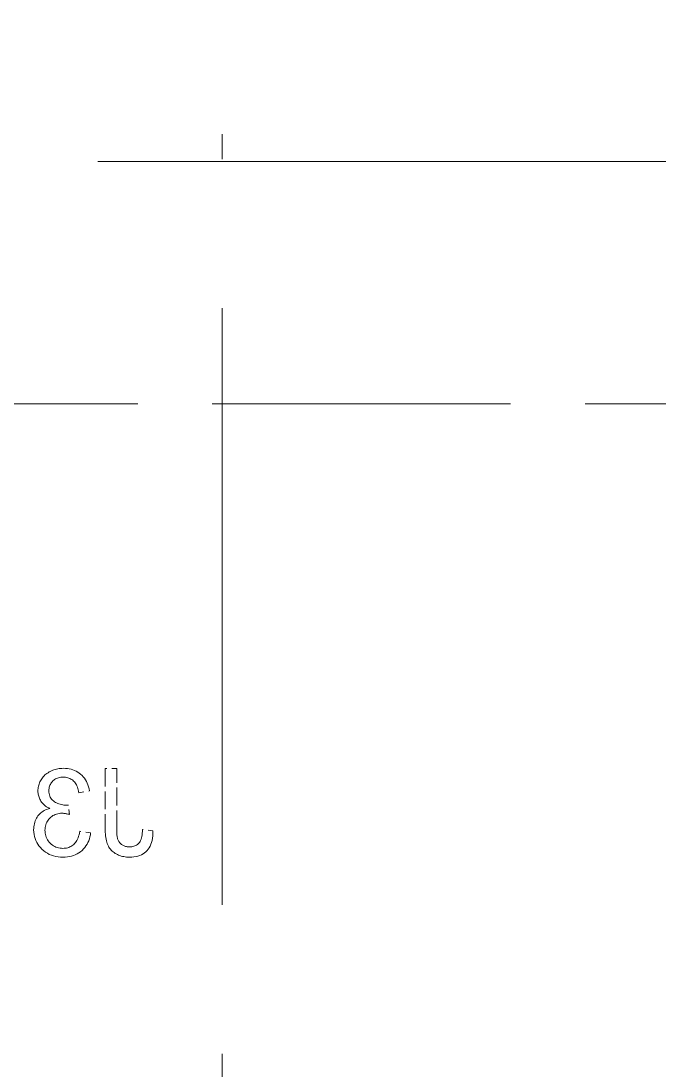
# Model space of a CAD drawing. Extents: x 23 to 417, y 3 to 294.
# Drawn here: x 266.28 to 279.12, y 106.79 to 127.89 of the extents above; entities that cross this region are included whole.
import ezdxf

# ---------------------------------------------------------------- set-up
doc = ezdxf.new("R2010")
doc.units = 0
doc.linetypes.add('DASHDOT', pattern=[18.5, 12, -3, 0.5, -3])
doc.linetypes.add('DASHED', pattern=[15, 12, -3])
doc.layers.get('0').update_dxf_attribs({"lineweight": 13})

# ---------------------------------------------------------------- blocks, each defined once
blk = doc.blocks.new('BLOCK3528')
at = {"color": 7, "linetype": 'DASHED', "lineweight": 13}
blk.add_line((41.6, -10.7), (-18.4, -10.7), dxfattribs=at)
at = {"color": 7, "linetype": 'DASHED', "lineweight": 13, "ltscale": 0.001231}
blk.add_line((-7.231, -25.737), (-7.26, -25.777), dxfattribs=at)
at = {"color": 7, "linetype": 'DASHED', "lineweight": 13, "ltscale": 0.00123}
for p, q in [((-7.2, -25.699), (-7.231, -25.737)), ((-7.065, -26.906), (-7.023, -26.932))]:
    blk.add_line(p, q, dxfattribs=at)
at = {"color": 7, "linetype": 'DASHED', "lineweight": 13, "ltscale": 0.001233}
for p, q in [((-7.167, -25.663), (-7.2, -25.699)), ((-6.4, -25.713), (-6.351, -25.715))]:
    blk.add_line(p, q, dxfattribs=at)
at = {"color": 7, "linetype": 'DASHED', "lineweight": 13, "ltscale": 0.001241}
blk.add_line((-7.131, -25.628), (-7.167, -25.663), dxfattribs=at)
at = {"color": 7, "linetype": 'DASHED', "lineweight": 13, "ltscale": 0.001253}
for p, q in [((-7.093, -25.595), (-7.131, -25.628)), ((-4.529, -28.574), (-4.499, -28.614))]:
    blk.add_line(p, q, dxfattribs=at)
at = {"color": 7, "linetype": 'DASHED', "lineweight": 13, "ltscale": 0.001269}
blk.add_line((-7.053, -25.565), (-7.093, -25.595), dxfattribs=at)
at = {"color": 7, "linetype": 'DASHED', "lineweight": 13, "ltscale": 0.001288}
for p, q in [((-7.01, -25.536), (-7.053, -25.565)), ((-6.754, -26.702), (-6.795, -26.671))]:
    blk.add_line(p, q, dxfattribs=at)
at = {"color": 7, "linetype": 'DASHED', "lineweight": 13, "ltscale": 0.001312}
blk.add_line((-6.965, -25.508), (-7.01, -25.536), dxfattribs=at)
at = {"color": 7, "linetype": 'DASHED', "lineweight": 13, "ltscale": 0.001339}
for p, q in [((-6.918, -25.483), (-6.965, -25.508)), ((-4.172, -28.853), (-4.122, -28.872))]:
    blk.add_line(p, q, dxfattribs=at)
at = {"color": 7, "linetype": 'DASHED', "lineweight": 13, "ltscale": 0.00135}
blk.add_line((-6.87, -25.459), (-6.918, -25.483), dxfattribs=at)
at = {"color": 7, "linetype": 'DASHED', "lineweight": 13, "ltscale": 0.001345}
blk.add_line((-6.82, -25.439), (-6.87, -25.459), dxfattribs=at)
at = {"color": 7, "linetype": 'DASHED', "lineweight": 13, "ltscale": 0.001344}
blk.add_line((-6.769, -25.42), (-6.82, -25.439), dxfattribs=at)
at = {"color": 7, "linetype": 'DASHED', "lineweight": 13, "ltscale": 0.001346}
blk.add_line((-6.718, -25.404), (-6.769, -25.42), dxfattribs=at)
at = {"color": 7, "linetype": 'DASHED', "lineweight": 13, "ltscale": 0.001351}
for p, q in [((-6.666, -25.391), (-6.718, -25.404)), ((-6.667, -27.2), (-6.615, -27.187))]:
    blk.add_line(p, q, dxfattribs=at)
at = {"color": 7, "linetype": 'DASHED', "lineweight": 13, "ltscale": 0.001359}
blk.add_line((-6.613, -25.38), (-6.666, -25.391), dxfattribs=at)
at = {"color": 7, "linetype": 'DASHED', "lineweight": 13, "ltscale": 0.001112}
blk.add_line((-6.63, -25.752), (-6.588, -25.738), dxfattribs=at)
at = {"color": 7, "linetype": 'DASHED', "lineweight": 13, "ltscale": 0.00137}
blk.add_line((-6.558, -25.371), (-6.613, -25.38), dxfattribs=at)
at = {"color": 7, "linetype": 'DASHED', "lineweight": 13, "ltscale": 0.001135}
blk.add_line((-6.588, -25.738), (-6.544, -25.727), dxfattribs=at)
at = {"color": 7, "linetype": 'DASHED', "lineweight": 13, "ltscale": 0.001384}
blk.add_line((-6.503, -25.365), (-6.558, -25.371), dxfattribs=at)
at = {"color": 7, "linetype": 'DASHED', "lineweight": 13, "ltscale": 0.001165}
blk.add_line((-6.544, -25.727), (-6.498, -25.719), dxfattribs=at)
at = {"color": 7, "linetype": 'DASHED', "lineweight": 13, "ltscale": 0.001401}
for p, q in [((-6.447, -25.361), (-6.503, -25.365)), ((-7.028, -28.235), (-7.056, -28.186)), ((-4.017, -28.902), (-3.962, -28.914))]:
    blk.add_line(p, q, dxfattribs=at)
at = {"color": 7, "linetype": 'DASHED', "lineweight": 13, "ltscale": 0.001201}
blk.add_line((-6.498, -25.719), (-6.45, -25.715), dxfattribs=at)
at = {"color": 7, "linetype": 'DASHED', "lineweight": 13, "ltscale": 0.001243}
blk.add_line((-6.45, -25.715), (-6.4, -25.713), dxfattribs=at)
at = {"color": 7, "linetype": 'DASHED', "lineweight": 13, "ltscale": 0.001421}
for p, q in [((-6.391, -25.36), (-6.447, -25.361)), ((-6.561, -27.177), (-6.504, -27.171))]:
    blk.add_line(p, q, dxfattribs=at)
at = {"color": 7, "linetype": 'DASHED', "lineweight": 13, "ltscale": 0.002044}
blk.add_line((-6.309, -25.362), (-6.391, -25.36), dxfattribs=at)
at = {"color": 7, "linetype": 'DASHED', "lineweight": 13, "ltscale": 0.001197}
for p, q in [((-6.351, -25.715), (-6.303, -25.719)), ((-6.263, -28.566), (-6.311, -28.574))]:
    blk.add_line(p, q, dxfattribs=at)
at = {"color": 7, "linetype": 'DASHED', "lineweight": 13, "ltscale": 0.001983}
blk.add_line((-6.23, -25.369), (-6.309, -25.362), dxfattribs=at)
at = {"color": 7, "linetype": 'DASHED', "lineweight": 13, "ltscale": 0.001166}
blk.add_line((-6.303, -25.719), (-6.257, -25.727), dxfattribs=at)
at = {"color": 7, "linetype": 'DASHED', "lineweight": 13, "ltscale": 0.001141}
for p, q in [((-6.257, -25.727), (-6.213, -25.738)), ((-4.235, -28.045), (-4.239, -28))]:
    blk.add_line(p, q, dxfattribs=at)
at = {"color": 7, "linetype": 'DASHED', "lineweight": 13, "ltscale": 0.00193}
blk.add_line((-6.154, -25.381), (-6.23, -25.369), dxfattribs=at)
at = {"color": 7, "linetype": 'DASHED', "lineweight": 13, "ltscale": 0.001123}
blk.add_line((-6.213, -25.738), (-6.17, -25.753), dxfattribs=at)
at = {"color": 7, "linetype": 'DASHED', "lineweight": 13, "ltscale": 0.001885}
blk.add_line((-6.08, -25.398), (-6.154, -25.381), dxfattribs=at)
at = {"color": 7, "linetype": 'DASHED', "lineweight": 13, "ltscale": 0.00185}
blk.add_line((-6.009, -25.419), (-6.08, -25.398), dxfattribs=at)
at = {"color": 7, "linetype": 'DASHED', "lineweight": 13, "ltscale": 0.001824}
for p, q in [((-5.941, -25.445), (-6.009, -25.419)), ((-3.208, -27.901), (-3.215, -27.974))]:
    blk.add_line(p, q, dxfattribs=at)
at = {"color": 7, "linetype": 'DASHED', "lineweight": 13, "ltscale": 0.001808}
blk.add_line((-5.876, -25.476), (-5.941, -25.445), dxfattribs=at)
at = {"color": 7, "linetype": 'DASHED', "lineweight": 13, "ltscale": 0.001802}
blk.add_line((-5.813, -25.512), (-5.876, -25.476), dxfattribs=at)
at = {"color": 7, "linetype": 'DASHED', "lineweight": 13, "ltscale": 0.001807}
blk.add_line((-5.753, -25.552), (-5.813, -25.512), dxfattribs=at)
at = {"color": 7, "linetype": 'DASHED', "lineweight": 13, "ltscale": 0.001822}
blk.add_line((-5.696, -25.597), (-5.753, -25.552), dxfattribs=at)
at = {"color": 7, "linetype": 'DASHED', "lineweight": 13, "ltscale": 0.001828}
blk.add_line((-5.642, -25.647), (-5.696, -25.597), dxfattribs=at)
at = {"color": 7, "linetype": 'DASHED', "lineweight": 13, "ltscale": 0.001825}
blk.add_line((-5.592, -25.7), (-5.642, -25.647), dxfattribs=at)
at = {"color": 7, "linetype": 'DASHED', "lineweight": 13, "ltscale": 0.001833}
blk.add_line((-5.546, -25.757), (-5.592, -25.7), dxfattribs=at)
at = {"color": 7, "linetype": 'DASHED', "lineweight": 13, "ltscale": 0.011579}
blk.add_line((-4.247, -25.374), (-4.71, -25.374), dxfattribs=at)
at = {"color": 7, "linetype": 'DASHED', "lineweight": 13, "ltscale": 0.059626}
blk.add_line((-4.71, -25.374), (-4.71, -27.759), dxfattribs=at)
at = {"color": 7, "linetype": 'DASHED', "lineweight": 13, "ltscale": 0.060283}
blk.add_line((-4.247, -27.785), (-4.247, -25.374), dxfattribs=at)
at = {"color": 7, "linetype": 'DASHED', "lineweight": 13, "ltscale": 0.001172}
blk.add_line((-7.403, -26.129), (-7.41, -26.175), dxfattribs=at)
at = {"color": 7, "linetype": 'DASHED', "lineweight": 13, "ltscale": 0.001169}
for p, q in [((-7.394, -26.083), (-7.403, -26.129)), ((-6.013, -28.45), (-6.051, -28.477))]:
    blk.add_line(p, q, dxfattribs=at)
at = {"color": 7, "linetype": 'DASHED', "lineweight": 13, "ltscale": 0.00117}
blk.add_line((-7.383, -26.037), (-7.394, -26.083), dxfattribs=at)
at = {"color": 7, "linetype": 'DASHED', "lineweight": 13, "ltscale": 0.001175}
blk.add_line((-7.369, -25.992), (-7.383, -26.037), dxfattribs=at)
at = {"color": 7, "linetype": 'DASHED', "lineweight": 13, "ltscale": 0.001184}
blk.add_line((-7.352, -25.948), (-7.369, -25.992), dxfattribs=at)
at = {"color": 7, "linetype": 'DASHED', "lineweight": 13, "ltscale": 0.001195}
blk.add_line((-7.333, -25.904), (-7.352, -25.948), dxfattribs=at)
at = {"color": 7, "linetype": 'DASHED', "lineweight": 13, "ltscale": 0.00121}
blk.add_line((-7.311, -25.861), (-7.333, -25.904), dxfattribs=at)
at = {"color": 7, "linetype": 'DASHED', "lineweight": 13, "ltscale": 0.001229}
blk.add_line((-7.287, -25.818), (-7.311, -25.861), dxfattribs=at)
at = {"color": 7, "linetype": 'DASHED', "lineweight": 13, "ltscale": 0.001236}
blk.add_line((-7.26, -25.777), (-7.287, -25.818), dxfattribs=at)
at = {"color": 7, "linetype": 'DASHED', "lineweight": 13, "ltscale": 0.001099}
blk.add_line((-6.967, -26.169), (-6.959, -26.125), dxfattribs=at)
at = {"color": 7, "linetype": 'DASHED', "lineweight": 13, "ltscale": 0.001077}
for p, q in [((-6.959, -26.125), (-6.948, -26.084)), ((-7.371, -26.527), (-7.355, -26.567))]:
    blk.add_line(p, q, dxfattribs=at)
at = {"color": 7, "linetype": 'DASHED', "lineweight": 13, "ltscale": 0.001062}
blk.add_line((-6.948, -26.084), (-6.933, -26.044), dxfattribs=at)
at = {"color": 7, "linetype": 'DASHED', "lineweight": 13, "ltscale": 0.001055}
for p, q in [((-6.933, -26.044), (-6.916, -26.006)), ((-6.916, -26.006), (-6.895, -25.969))]:
    blk.add_line(p, q, dxfattribs=at)
at = {"color": 7, "linetype": 'DASHED', "lineweight": 13, "ltscale": 0.001063}
for p, q in [((-6.895, -25.969), (-6.871, -25.934)), ((-4.23, -28.088), (-4.235, -28.045))]:
    blk.add_line(p, q, dxfattribs=at)
at = {"color": 7, "linetype": 'DASHED', "lineweight": 13, "ltscale": 0.001078}
for p, q in [((-6.871, -25.934), (-6.844, -25.9)), ((-7.395, -26.444), (-7.384, -26.486))]:
    blk.add_line(p, q, dxfattribs=at)
at = {"color": 7, "linetype": 'DASHED', "lineweight": 13, "ltscale": 0.001101}
blk.add_line((-6.844, -25.9), (-6.813, -25.868), dxfattribs=at)
at = {"color": 7, "linetype": 'DASHED', "lineweight": 13, "ltscale": 0.001105}
for p, q in [((-6.813, -25.868), (-6.78, -25.839)), ((-7.316, -26.645), (-7.293, -26.682))]:
    blk.add_line(p, q, dxfattribs=at)
at = {"color": 7, "linetype": 'DASHED', "lineweight": 13, "ltscale": 0.001091}
blk.add_line((-6.78, -25.839), (-6.745, -25.813), dxfattribs=at)
at = {"color": 7, "linetype": 'DASHED', "lineweight": 13, "ltscale": 0.001086}
blk.add_line((-6.745, -25.813), (-6.709, -25.789), dxfattribs=at)
at = {"color": 7, "linetype": 'DASHED', "lineweight": 13, "ltscale": 0.001087}
blk.add_line((-6.709, -25.789), (-6.67, -25.769), dxfattribs=at)
at = {"color": 7, "linetype": 'DASHED', "lineweight": 13, "ltscale": 0.001096}
for p, q in [((-6.67, -25.769), (-6.63, -25.752)), ((-3.305, -28.303), (-3.328, -28.341))]:
    blk.add_line(p, q, dxfattribs=at)
at = {"color": 7, "linetype": 'DASHED', "lineweight": 13, "ltscale": 0.001111}
for p, q in [((-6.17, -25.753), (-6.129, -25.77)), ((-6.09, -25.79), (-6.053, -25.814))]:
    blk.add_line(p, q, dxfattribs=at)
at = {"color": 7, "linetype": 'DASHED', "lineweight": 13, "ltscale": 0.001108}
blk.add_line((-6.129, -25.77), (-6.09, -25.79), dxfattribs=at)
at = {"color": 7, "linetype": 'DASHED', "lineweight": 13, "ltscale": 0.00112}
blk.add_line((-6.053, -25.814), (-6.017, -25.841), dxfattribs=at)
at = {"color": 7, "linetype": 'DASHED', "lineweight": 13, "ltscale": 0.001138}
blk.add_line((-6.017, -25.841), (-5.982, -25.871), dxfattribs=at)
at = {"color": 7, "linetype": 'DASHED', "lineweight": 13, "ltscale": 0.001155}
blk.add_line((-5.982, -25.871), (-5.95, -25.904), dxfattribs=at)
at = {"color": 7, "linetype": 'DASHED', "lineweight": 13, "ltscale": 0.001174}
blk.add_line((-5.95, -25.904), (-5.92, -25.94), dxfattribs=at)
at = {"color": 7, "linetype": 'DASHED', "lineweight": 13, "ltscale": 0.0012}
blk.add_line((-5.92, -25.94), (-5.893, -25.979), dxfattribs=at)
at = {"color": 7, "linetype": 'DASHED', "lineweight": 13, "ltscale": 0.001234}
blk.add_line((-5.893, -25.979), (-5.868, -26.022), dxfattribs=at)
at = {"color": 7, "linetype": 'DASHED', "lineweight": 13, "ltscale": 0.001275}
blk.add_line((-5.868, -26.022), (-5.845, -26.068), dxfattribs=at)
at = {"color": 7, "linetype": 'DASHED', "lineweight": 13, "ltscale": 0.001322}
blk.add_line((-5.845, -26.068), (-5.825, -26.117), dxfattribs=at)
at = {"color": 7, "linetype": 'DASHED', "lineweight": 13, "ltscale": 0.001375}
blk.add_line((-5.825, -26.117), (-5.807, -26.169), dxfattribs=at)
at = {"color": 7, "linetype": 'DASHED', "lineweight": 13, "ltscale": 0.001852}
blk.add_line((-5.504, -25.819), (-5.546, -25.757), dxfattribs=at)
at = {"color": 7, "linetype": 'DASHED', "lineweight": 13, "ltscale": 0.001881}
blk.add_line((-5.467, -25.884), (-5.504, -25.819), dxfattribs=at)
at = {"color": 7, "linetype": 'DASHED', "lineweight": 13, "ltscale": 0.001919}
blk.add_line((-5.433, -25.953), (-5.467, -25.884), dxfattribs=at)
at = {"color": 7, "linetype": 'DASHED', "lineweight": 13, "ltscale": 0.001967}
blk.add_line((-5.403, -26.025), (-5.433, -25.953), dxfattribs=at)
at = {"color": 7, "linetype": 'DASHED', "lineweight": 13, "ltscale": 0.002023}
blk.add_line((-5.377, -26.102), (-5.403, -26.025), dxfattribs=at)
at = {"color": 7, "linetype": 'DASHED', "lineweight": 13, "ltscale": 0.002087}
blk.add_line((-5.356, -26.183), (-5.377, -26.102), dxfattribs=at)
at = {"color": 7, "linetype": 'DASHED', "lineweight": 13, "ltscale": 0.001188}
for p, q in [((-7.414, -26.222), (-7.415, -26.269)), ((-5.976, -28.419), (-6.013, -28.45))]:
    blk.add_line(p, q, dxfattribs=at)
at = {"color": 7, "linetype": 'DASHED', "lineweight": 13, "ltscale": 0.001124}
blk.add_line((-7.415, -26.269), (-7.414, -26.314), dxfattribs=at)
at = {"color": 7, "linetype": 'DASHED', "lineweight": 13, "ltscale": 0.001178}
blk.add_line((-7.41, -26.175), (-7.414, -26.222), dxfattribs=at)
at = {"color": 7, "linetype": 'DASHED', "lineweight": 13, "ltscale": 0.001107}
blk.add_line((-7.414, -26.314), (-7.41, -26.359), dxfattribs=at)
at = {"color": 7, "linetype": 'DASHED', "lineweight": 13, "ltscale": 0.001094}
blk.add_line((-7.41, -26.359), (-7.404, -26.402), dxfattribs=at)
at = {"color": 7, "linetype": 'DASHED', "lineweight": 13, "ltscale": 0.001084}
blk.add_line((-7.404, -26.402), (-7.395, -26.444), dxfattribs=at)
at = {"color": 7, "linetype": 'DASHED', "lineweight": 13, "ltscale": 0.001076}
blk.add_line((-7.384, -26.486), (-7.371, -26.527), dxfattribs=at)
at = {"color": 7, "linetype": 'DASHED', "lineweight": 13, "ltscale": 0.001083}
blk.add_line((-7.355, -26.567), (-7.337, -26.606), dxfattribs=at)
at = {"color": 7, "linetype": 'DASHED', "lineweight": 13, "ltscale": 0.001162}
blk.add_line((-6.973, -26.26), (-6.972, -26.213), dxfattribs=at)
at = {"color": 7, "linetype": 'DASHED', "lineweight": 13, "ltscale": 0.001454}
for p, q in [((-6.971, -26.318), (-6.973, -26.26)), ((-6.469, -28.578), (-6.527, -28.572))]:
    blk.add_line(p, q, dxfattribs=at)
at = {"color": 7, "linetype": 'DASHED', "lineweight": 13, "ltscale": 0.001127}
blk.add_line((-6.972, -26.213), (-6.967, -26.169), dxfattribs=at)
at = {"color": 7, "linetype": 'DASHED', "lineweight": 13, "ltscale": 0.001385}
blk.add_line((-6.964, -26.373), (-6.971, -26.318), dxfattribs=at)
at = {"color": 7, "linetype": 'DASHED', "lineweight": 13, "ltscale": 0.001327}
for p, q in [((-6.953, -26.425), (-6.964, -26.373)), ((-6.898, -27.325), (-6.856, -27.293))]:
    blk.add_line(p, q, dxfattribs=at)
at = {"color": 7, "linetype": 'DASHED', "lineweight": 13, "ltscale": 0.001279}
for p, q in [((-6.938, -26.474), (-6.953, -26.425)), ((-4.354, -28.752), (-4.312, -28.781))]:
    blk.add_line(p, q, dxfattribs=at)
at = {"color": 7, "linetype": 'DASHED', "lineweight": 13, "ltscale": 0.001246}
blk.add_line((-6.918, -26.52), (-6.938, -26.474), dxfattribs=at)
at = {"color": 7, "linetype": 'DASHED', "lineweight": 13, "ltscale": 0.001224}
blk.add_line((-6.894, -26.562), (-6.918, -26.52), dxfattribs=at)
at = {"color": 7, "linetype": 'DASHED', "lineweight": 13, "ltscale": 0.001219}
blk.add_line((-6.866, -26.602), (-6.894, -26.562), dxfattribs=at)
at = {"color": 7, "linetype": 'DASHED', "lineweight": 13, "ltscale": 0.001432}
blk.add_line((-5.807, -26.169), (-5.791, -26.224), dxfattribs=at)
at = {"color": 7, "linetype": 'DASHED', "lineweight": 13, "ltscale": 0.001494}
for p, q in [((-5.791, -26.224), (-5.778, -26.282)), ((-5.8, -28.152), (-5.824, -28.207))]:
    blk.add_line(p, q, dxfattribs=at)
at = {"color": 7, "linetype": 'DASHED', "lineweight": 13, "ltscale": 0.001559}
blk.add_line((-5.778, -26.282), (-5.767, -26.343), dxfattribs=at)
at = {"color": 7, "linetype": 'DASHED', "lineweight": 13, "ltscale": 0.010912}
blk.add_line((-5.767, -26.343), (-5.338, -26.267), dxfattribs=at)
at = {"color": 7, "linetype": 'DASHED', "lineweight": 13, "ltscale": 0.002158}
for p, q in [((-5.338, -26.267), (-5.356, -26.183)), ((-7.573, -28.018), (-7.557, -28.103))]:
    blk.add_line(p, q, dxfattribs=at)
at = {"color": 7, "linetype": 'DASHED', "lineweight": 13, "ltscale": 0.001092}
blk.add_line((-7.337, -26.606), (-7.316, -26.645), dxfattribs=at)
at = {"color": 7, "linetype": 'DASHED', "lineweight": 13, "ltscale": 0.001113}
blk.add_line((-7.293, -26.682), (-7.268, -26.719), dxfattribs=at)
at = {"color": 7, "linetype": 'DASHED', "lineweight": 13, "ltscale": 0.001118}
blk.add_line((-7.268, -26.719), (-7.24, -26.754), dxfattribs=at)
at = {"color": 7, "linetype": 'DASHED', "lineweight": 13, "ltscale": 0.001126}
blk.add_line((-7.24, -26.754), (-7.209, -26.787), dxfattribs=at)
at = {"color": 7, "linetype": 'DASHED', "lineweight": 13, "ltscale": 0.001139}
blk.add_line((-7.209, -26.787), (-7.177, -26.819), dxfattribs=at)
at = {"color": 7, "linetype": 'DASHED', "lineweight": 13, "ltscale": 0.001156}
blk.add_line((-7.177, -26.819), (-7.142, -26.85), dxfattribs=at)
at = {"color": 7, "linetype": 'DASHED', "lineweight": 13, "ltscale": 0.001177}
blk.add_line((-7.142, -26.85), (-7.105, -26.878), dxfattribs=at)
at = {"color": 7, "linetype": 'DASHED', "lineweight": 13, "ltscale": 0.001202}
blk.add_line((-7.105, -26.878), (-7.065, -26.906), dxfattribs=at)
at = {"color": 7, "linetype": 'DASHED', "lineweight": 13, "ltscale": 0.001524}
blk.add_line((-6.993, -26.994), (-7.051, -27.013), dxfattribs=at)
at = {"color": 7, "linetype": 'DASHED', "lineweight": 13, "ltscale": 0.001261}
blk.add_line((-7.023, -26.932), (-6.979, -26.956), dxfattribs=at)
at = {"color": 7, "linetype": 'DASHED', "lineweight": 13, "ltscale": 0.001568}
for p, q in [((-6.933, -26.979), (-6.993, -26.994)), ((-7.571, -27.647), (-7.58, -27.709))]:
    blk.add_line(p, q, dxfattribs=at)
at = {"color": 7, "linetype": 'DASHED', "lineweight": 13, "ltscale": 0.001296}
blk.add_line((-6.979, -26.956), (-6.933, -26.979), dxfattribs=at)
at = {"color": 7, "linetype": 'DASHED', "lineweight": 13, "ltscale": 0.001228}
blk.add_line((-6.833, -26.638), (-6.866, -26.602), dxfattribs=at)
at = {"color": 7, "linetype": 'DASHED', "lineweight": 13, "ltscale": 0.001251}
blk.add_line((-6.795, -26.671), (-6.833, -26.638), dxfattribs=at)
at = {"color": 7, "linetype": 'DASHED', "lineweight": 13, "ltscale": 0.001304}
for p, q in [((-6.709, -26.729), (-6.754, -26.702)), ((-7.061, -27.532), (-7.036, -27.486)), ((-4.604, -28.44), (-4.581, -28.487))]:
    blk.add_line(p, q, dxfattribs=at)
at = {"color": 7, "linetype": 'DASHED', "lineweight": 13, "ltscale": 0.001292}
blk.add_line((-6.663, -26.753), (-6.709, -26.729), dxfattribs=at)
at = {"color": 7, "linetype": 'DASHED', "lineweight": 13, "ltscale": 0.001284}
for p, q in [((-6.617, -26.775), (-6.663, -26.753)), ((-6.52, -26.809), (-6.569, -26.793))]:
    blk.add_line(p, q, dxfattribs=at)
at = {"color": 7, "linetype": 'DASHED', "lineweight": 13, "ltscale": 0.001282}
for p, q in [((-6.569, -26.793), (-6.617, -26.775)), ((-4.581, -28.487), (-4.556, -28.532))]:
    blk.add_line(p, q, dxfattribs=at)
at = {"color": 7, "linetype": 'DASHED', "lineweight": 13, "ltscale": 0.00129}
blk.add_line((-6.47, -26.822), (-6.52, -26.809), dxfattribs=at)
at = {"color": 7, "linetype": 'DASHED', "lineweight": 13, "ltscale": 0.001301}
for p, q in [((-6.419, -26.832), (-6.47, -26.822)), ((-4.242, -27.951), (-4.245, -27.899))]:
    blk.add_line(p, q, dxfattribs=at)
at = {"color": 7, "linetype": 'DASHED', "lineweight": 13, "ltscale": 0.001316}
blk.add_line((-6.367, -26.839), (-6.419, -26.832), dxfattribs=at)
at = {"color": 7, "linetype": 'DASHED', "lineweight": 13, "ltscale": 0.001336}
blk.add_line((-6.314, -26.843), (-6.367, -26.839), dxfattribs=at)
at = {"color": 7, "linetype": 'DASHED', "lineweight": 13, "ltscale": 0.00136}
blk.add_line((-6.259, -26.845), (-6.314, -26.843), dxfattribs=at)
at = {"color": 7, "linetype": 'DASHED', "lineweight": 13, "ltscale": 0.000135405}
blk.add_line((-6.254, -26.845), (-6.259, -26.845), dxfattribs=at)
at = {"color": 7, "linetype": 'DASHED', "lineweight": 13, "ltscale": 0.000143876}
blk.add_line((-6.248, -26.845), (-6.254, -26.845), dxfattribs=at)
at = {"color": 7, "linetype": 'DASHED', "lineweight": 13, "ltscale": 0.000152308}
blk.add_line((-6.242, -26.844), (-6.248, -26.845), dxfattribs=at)
at = {"color": 7, "linetype": 'DASHED', "lineweight": 13, "ltscale": 0.00016082}
blk.add_line((-6.236, -26.844), (-6.242, -26.844), dxfattribs=at)
at = {"color": 7, "linetype": 'DASHED', "lineweight": 13, "ltscale": 0.000169361}
blk.add_line((-6.229, -26.844), (-6.236, -26.844), dxfattribs=at)
at = {"color": 7, "linetype": 'DASHED', "lineweight": 13, "ltscale": 0.000177475}
blk.add_line((-6.222, -26.843), (-6.229, -26.844), dxfattribs=at)
at = {"color": 7, "linetype": 'DASHED', "lineweight": 13, "ltscale": 0.000186431}
blk.add_line((-6.214, -26.842), (-6.222, -26.843), dxfattribs=at)
at = {"color": 7, "linetype": 'DASHED', "lineweight": 13, "ltscale": 0.000194605}
blk.add_line((-6.207, -26.842), (-6.214, -26.842), dxfattribs=at)
at = {"color": 7, "linetype": 'DASHED', "lineweight": 13, "ltscale": 0.00020358}
blk.add_line((-6.198, -26.841), (-6.207, -26.842), dxfattribs=at)
at = {"color": 7, "linetype": 'DASHED', "lineweight": 13, "ltscale": 0.000211776}
blk.add_line((-6.19, -26.84), (-6.198, -26.841), dxfattribs=at)
at = {"color": 7, "linetype": 'DASHED', "lineweight": 13, "ltscale": 0.009506}
blk.add_line((-6.142, -27.217), (-6.19, -26.84), dxfattribs=at)
at = {"color": 7, "linetype": 'DASHED', "lineweight": 13, "ltscale": 0.001439}
blk.add_line((-7.502, -27.421), (-7.525, -27.474), dxfattribs=at)
at = {"color": 7, "linetype": 'DASHED', "lineweight": 13, "ltscale": 0.001424}
for p, q in [((-7.477, -27.371), (-7.502, -27.421)), ((-7.097, -28.082), (-7.112, -28.027))]:
    blk.add_line(p, q, dxfattribs=at)
at = {"color": 7, "linetype": 'DASHED', "lineweight": 13, "ltscale": 0.001416}
for p, q in [((-7.447, -27.322), (-7.477, -27.371)), ((-7.415, -27.276), (-7.447, -27.322))]:
    blk.add_line(p, q, dxfattribs=at)
at = {"color": 7, "linetype": 'DASHED', "lineweight": 13, "ltscale": 0.001409}
blk.add_line((-7.379, -27.232), (-7.415, -27.276), dxfattribs=at)
at = {"color": 7, "linetype": 'DASHED', "lineweight": 13, "ltscale": 0.001397}
for p, q in [((-7.341, -27.192), (-7.379, -27.232)), ((-7.255, -27.12), (-7.299, -27.154))]:
    blk.add_line(p, q, dxfattribs=at)
at = {"color": 7, "linetype": 'DASHED', "lineweight": 13, "ltscale": 0.001394}
blk.add_line((-7.299, -27.154), (-7.341, -27.192), dxfattribs=at)
at = {"color": 7, "linetype": 'DASHED', "lineweight": 13, "ltscale": 0.001407}
for p, q in [((-7.208, -27.089), (-7.255, -27.12)), ((-7.079, -28.135), (-7.097, -28.082))]:
    blk.add_line(p, q, dxfattribs=at)
at = {"color": 7, "linetype": 'DASHED', "lineweight": 13, "ltscale": 0.001427}
blk.add_line((-7.159, -27.06), (-7.208, -27.089), dxfattribs=at)
at = {"color": 7, "linetype": 'DASHED', "lineweight": 13, "ltscale": 0.001452}
blk.add_line((-7.106, -27.035), (-7.159, -27.06), dxfattribs=at)
at = {"color": 7, "linetype": 'DASHED', "lineweight": 13, "ltscale": 0.001485}
for p, q in [((-7.051, -27.013), (-7.106, -27.035)), ((-7.122, -27.97), (-7.129, -27.911))]:
    blk.add_line(p, q, dxfattribs=at)
at = {"color": 7, "linetype": 'DASHED', "lineweight": 13, "ltscale": 0.001325}
blk.add_line((-7.007, -27.443), (-6.974, -27.401), dxfattribs=at)
at = {"color": 7, "linetype": 'DASHED', "lineweight": 13, "ltscale": 0.001348}
blk.add_line((-6.974, -27.401), (-6.937, -27.362), dxfattribs=at)
at = {"color": 7, "linetype": 'DASHED', "lineweight": 13, "ltscale": 0.001349}
blk.add_line((-6.937, -27.362), (-6.898, -27.325), dxfattribs=at)
at = {"color": 7, "linetype": 'DASHED', "lineweight": 13, "ltscale": 0.001314}
for p, q in [((-6.856, -27.293), (-6.812, -27.264)), ((-6.766, -27.239), (-6.718, -27.218))]:
    blk.add_line(p, q, dxfattribs=at)
at = {"color": 7, "linetype": 'DASHED', "lineweight": 13, "ltscale": 0.001309}
blk.add_line((-6.812, -27.264), (-6.766, -27.239), dxfattribs=at)
at = {"color": 7, "linetype": 'DASHED', "lineweight": 13, "ltscale": 0.001328}
blk.add_line((-6.718, -27.218), (-6.667, -27.2), dxfattribs=at)
at = {"color": 7, "linetype": 'DASHED', "lineweight": 13, "ltscale": 0.001382}
for p, q in [((-6.615, -27.187), (-6.561, -27.177)), ((-4.245, -27.899), (-4.246, -27.844))]:
    blk.add_line(p, q, dxfattribs=at)
at = {"color": 7, "linetype": 'DASHED', "lineweight": 13, "ltscale": 0.001467}
blk.add_line((-6.504, -27.171), (-6.446, -27.17), dxfattribs=at)
at = {"color": 7, "linetype": 'DASHED', "lineweight": 13, "ltscale": 0.000623812}
blk.add_line((-6.446, -27.17), (-6.421, -27.17), dxfattribs=at)
at = {"color": 7, "linetype": 'DASHED', "lineweight": 13, "ltscale": 0.000654459}
blk.add_line((-6.421, -27.17), (-6.394, -27.171), dxfattribs=at)
at = {"color": 7, "linetype": 'DASHED', "lineweight": 13, "ltscale": 0.000685786}
blk.add_line((-6.394, -27.171), (-6.367, -27.174), dxfattribs=at)
at = {"color": 7, "linetype": 'DASHED', "lineweight": 13, "ltscale": 0.000718226}
blk.add_line((-6.367, -27.174), (-6.339, -27.177), dxfattribs=at)
at = {"color": 7, "linetype": 'DASHED', "lineweight": 13, "ltscale": 0.000750846}
blk.add_line((-6.339, -27.177), (-6.309, -27.181), dxfattribs=at)
at = {"color": 7, "linetype": 'DASHED', "lineweight": 13, "ltscale": 0.000783936}
blk.add_line((-6.309, -27.181), (-6.278, -27.187), dxfattribs=at)
at = {"color": 7, "linetype": 'DASHED', "lineweight": 13, "ltscale": 0.000817846}
blk.add_line((-6.278, -27.187), (-6.246, -27.193), dxfattribs=at)
at = {"color": 7, "linetype": 'DASHED', "lineweight": 13, "ltscale": 0.000851467}
blk.add_line((-6.246, -27.193), (-6.213, -27.2), dxfattribs=at)
at = {"color": 7, "linetype": 'DASHED', "lineweight": 13, "ltscale": 0.00088605}
blk.add_line((-6.213, -27.2), (-6.178, -27.208), dxfattribs=at)
at = {"color": 7, "linetype": 'DASHED', "lineweight": 13, "ltscale": 0.000920575}
blk.add_line((-6.178, -27.208), (-6.142, -27.217), dxfattribs=at)
at = {"color": 7, "linetype": 'DASHED', "lineweight": 13, "ltscale": 0.001667}
blk.add_line((-7.585, -27.774), (-7.587, -27.84), dxfattribs=at)
at = {"color": 7, "linetype": 'DASHED', "lineweight": 13, "ltscale": 0.002259}
blk.add_line((-7.587, -27.84), (-7.583, -27.931), dxfattribs=at)
at = {"color": 7, "linetype": 'DASHED', "lineweight": 13, "ltscale": 0.001615}
blk.add_line((-7.58, -27.709), (-7.585, -27.774), dxfattribs=at)
at = {"color": 7, "linetype": 'DASHED', "lineweight": 13, "ltscale": 0.001526}
blk.add_line((-7.559, -27.587), (-7.571, -27.647), dxfattribs=at)
at = {"color": 7, "linetype": 'DASHED', "lineweight": 13, "ltscale": 0.001491}
blk.add_line((-7.544, -27.53), (-7.559, -27.587), dxfattribs=at)
at = {"color": 7, "linetype": 'DASHED', "lineweight": 13, "ltscale": 0.001462}
for p, q in [((-7.525, -27.474), (-7.544, -27.53)), ((-6.879, -28.41), (-6.922, -28.37))]:
    blk.add_line(p, q, dxfattribs=at)
at = {"color": 7, "linetype": 'DASHED', "lineweight": 13, "ltscale": 0.001455}
blk.add_line((-7.131, -27.85), (-7.129, -27.792), dxfattribs=at)
at = {"color": 7, "linetype": 'DASHED', "lineweight": 13, "ltscale": 0.001528}
blk.add_line((-7.129, -27.911), (-7.131, -27.85), dxfattribs=at)
at = {"color": 7, "linetype": 'DASHED', "lineweight": 13, "ltscale": 0.00141}
blk.add_line((-7.129, -27.792), (-7.123, -27.736), dxfattribs=at)
at = {"color": 7, "linetype": 'DASHED', "lineweight": 13, "ltscale": 0.001372}
blk.add_line((-7.123, -27.736), (-7.113, -27.682), dxfattribs=at)
at = {"color": 7, "linetype": 'DASHED', "lineweight": 13, "ltscale": 0.001342}
blk.add_line((-7.113, -27.682), (-7.1, -27.63), dxfattribs=at)
at = {"color": 7, "linetype": 'DASHED', "lineweight": 13, "ltscale": 0.00132}
blk.add_line((-7.1, -27.63), (-7.082, -27.58), dxfattribs=at)
at = {"color": 7, "linetype": 'DASHED', "lineweight": 13, "ltscale": 0.001308}
blk.add_line((-7.082, -27.58), (-7.061, -27.532), dxfattribs=at)
at = {"color": 7, "linetype": 'DASHED', "lineweight": 13, "ltscale": 0.00131}
blk.add_line((-7.036, -27.486), (-7.007, -27.443), dxfattribs=at)
at = {"color": 7, "linetype": 'DASHED', "lineweight": 13, "ltscale": 0.002147}
blk.add_line((-4.71, -27.759), (-4.709, -27.845), dxfattribs=at)
at = {"color": 7, "linetype": 'DASHED', "lineweight": 13, "ltscale": 0.00205}
blk.add_line((-4.709, -27.845), (-4.706, -27.927), dxfattribs=at)
at = {"color": 7, "linetype": 'DASHED', "lineweight": 13, "ltscale": 0.001463}
for p, q in [((-4.246, -27.844), (-4.247, -27.785)), ((-6.922, -28.37), (-6.962, -28.327))]:
    blk.add_line(p, q, dxfattribs=at)
at = {"color": 7, "linetype": 'DASHED', "lineweight": 13, "ltscale": 0.001945}
blk.add_line((-3.203, -27.824), (-3.208, -27.901), dxfattribs=at)
at = {"color": 7, "linetype": 'DASHED', "lineweight": 13, "ltscale": 0.010543}
blk.add_line((-2.786, -27.881), (-3.203, -27.824), dxfattribs=at)
at = {"color": 7, "linetype": 'DASHED', "lineweight": 13, "ltscale": 0.002201}
blk.add_line((-7.583, -27.931), (-7.573, -28.018), dxfattribs=at)
at = {"color": 7, "linetype": 'DASHED', "lineweight": 13, "ltscale": 0.002129}
blk.add_line((-7.557, -28.103), (-7.533, -28.185), dxfattribs=at)
at = {"color": 7, "linetype": 'DASHED', "lineweight": 13, "ltscale": 0.002116}
blk.add_line((-7.533, -28.185), (-7.503, -28.264), dxfattribs=at)
at = {"color": 7, "linetype": 'DASHED', "lineweight": 13, "ltscale": 0.002118}
blk.add_line((-7.503, -28.264), (-7.466, -28.34), dxfattribs=at)
at = {"color": 7, "linetype": 'DASHED', "lineweight": 13, "ltscale": 0.00145}
blk.add_line((-7.112, -28.027), (-7.122, -27.97), dxfattribs=at)
at = {"color": 7, "linetype": 'DASHED', "lineweight": 13, "ltscale": 0.0014}
for p, q in [((-7.056, -28.186), (-7.079, -28.135)), ((-6.583, -28.562), (-6.637, -28.547))]:
    blk.add_line(p, q, dxfattribs=at)
at = {"color": 7, "linetype": 'DASHED', "lineweight": 13, "ltscale": 0.001413}
blk.add_line((-6.997, -28.282), (-7.028, -28.235), dxfattribs=at)
at = {"color": 7, "linetype": 'DASHED', "lineweight": 13, "ltscale": 0.001361}
blk.add_line((-5.851, -28.258), (-5.879, -28.304), dxfattribs=at)
at = {"color": 7, "linetype": 'DASHED', "lineweight": 13, "ltscale": 0.001425}
blk.add_line((-5.824, -28.207), (-5.851, -28.258), dxfattribs=at)
at = {"color": 7, "linetype": 'DASHED', "lineweight": 13, "ltscale": 0.001569}
blk.add_line((-5.778, -28.094), (-5.8, -28.152), dxfattribs=at)
at = {"color": 7, "linetype": 'DASHED', "lineweight": 13, "ltscale": 0.001649}
blk.add_line((-5.758, -28.031), (-5.778, -28.094), dxfattribs=at)
at = {"color": 7, "linetype": 'DASHED', "lineweight": 13, "ltscale": 0.001732}
blk.add_line((-5.74, -27.964), (-5.758, -28.031), dxfattribs=at)
at = {"color": 7, "linetype": 'DASHED', "lineweight": 13, "ltscale": 0.001819}
for p, q in [((-5.725, -27.893), (-5.74, -27.964)), ((-3.251, -28.838), (-3.187, -28.804))]:
    blk.add_line(p, q, dxfattribs=at)
at = {"color": 7, "linetype": 'DASHED', "lineweight": 13, "ltscale": 0.010838}
blk.add_line((-5.295, -27.95), (-5.725, -27.893), dxfattribs=at)
at = {"color": 7, "linetype": 'DASHED', "lineweight": 13, "ltscale": 0.001989}
blk.add_line((-5.403, -28.347), (-5.371, -28.274), dxfattribs=at)
at = {"color": 7, "linetype": 'DASHED', "lineweight": 13, "ltscale": 0.002015}
blk.add_line((-5.371, -28.274), (-5.344, -28.198), dxfattribs=at)
at = {"color": 7, "linetype": 'DASHED', "lineweight": 13, "ltscale": 0.002054}
blk.add_line((-5.344, -28.198), (-5.322, -28.118), dxfattribs=at)
at = {"color": 7, "linetype": 'DASHED', "lineweight": 13, "ltscale": 0.002103}
blk.add_line((-5.322, -28.118), (-5.306, -28.036), dxfattribs=at)
at = {"color": 7, "linetype": 'DASHED', "lineweight": 13, "ltscale": 0.002162}
blk.add_line((-5.306, -28.036), (-5.295, -27.95), dxfattribs=at)
at = {"color": 7, "linetype": 'DASHED', "lineweight": 13, "ltscale": 0.001953}
blk.add_line((-4.706, -27.927), (-4.7, -28.005), dxfattribs=at)
at = {"color": 7, "linetype": 'DASHED', "lineweight": 13, "ltscale": 0.001859}
for p, q in [((-4.7, -28.005), (-4.693, -28.079)), ((-3.319, -28.868), (-3.251, -28.838))]:
    blk.add_line(p, q, dxfattribs=at)
at = {"color": 7, "linetype": 'DASHED', "lineweight": 13, "ltscale": 0.001767}
blk.add_line((-4.693, -28.079), (-4.683, -28.149), dxfattribs=at)
at = {"color": 7, "linetype": 'DASHED', "lineweight": 13, "ltscale": 0.001677}
blk.add_line((-4.683, -28.149), (-4.672, -28.215), dxfattribs=at)
at = {"color": 7, "linetype": 'DASHED', "lineweight": 13, "ltscale": 0.00159}
blk.add_line((-4.672, -28.215), (-4.658, -28.277), dxfattribs=at)
at = {"color": 7, "linetype": 'DASHED', "lineweight": 13, "ltscale": 0.001221}
blk.add_line((-4.239, -28), (-4.242, -27.951), dxfattribs=at)
at = {"color": 7, "linetype": 'DASHED', "lineweight": 13, "ltscale": 0.000985061}
blk.add_line((-4.223, -28.127), (-4.23, -28.088), dxfattribs=at)
at = {"color": 7, "linetype": 'DASHED', "lineweight": 13, "ltscale": 0.000908543}
blk.add_line((-4.216, -28.162), (-4.223, -28.127), dxfattribs=at)
at = {"color": 7, "linetype": 'DASHED', "lineweight": 13, "ltscale": 0.000834159}
blk.add_line((-4.208, -28.194), (-4.216, -28.162), dxfattribs=at)
at = {"color": 7, "linetype": 'DASHED', "lineweight": 13, "ltscale": 0.000762038}
blk.add_line((-4.199, -28.224), (-4.208, -28.194), dxfattribs=at)
at = {"color": 7, "linetype": 'DASHED', "lineweight": 13, "ltscale": 0.000719848}
blk.add_line((-4.189, -28.25), (-4.199, -28.224), dxfattribs=at)
at = {"color": 7, "linetype": 'DASHED', "lineweight": 13, "ltscale": 0.000708985}
blk.add_line((-4.177, -28.276), (-4.189, -28.25), dxfattribs=at)
at = {"color": 7, "linetype": 'DASHED', "lineweight": 13, "ltscale": 0.000701333}
blk.add_line((-4.163, -28.301), (-4.177, -28.276), dxfattribs=at)
at = {"color": 7, "linetype": 'DASHED', "lineweight": 13, "ltscale": 0.001179}
blk.add_line((-3.284, -28.261), (-3.305, -28.303), dxfattribs=at)
at = {"color": 7, "linetype": 'DASHED', "lineweight": 13, "ltscale": 0.001271}
blk.add_line((-3.266, -28.214), (-3.284, -28.261), dxfattribs=at)
at = {"color": 7, "linetype": 'DASHED', "lineweight": 13, "ltscale": 0.001371}
blk.add_line((-3.249, -28.162), (-3.266, -28.214), dxfattribs=at)
at = {"color": 7, "linetype": 'DASHED', "lineweight": 13, "ltscale": 0.001477}
blk.add_line((-3.235, -28.104), (-3.249, -28.162), dxfattribs=at)
at = {"color": 7, "linetype": 'DASHED', "lineweight": 13, "ltscale": 0.001589}
blk.add_line((-3.224, -28.042), (-3.235, -28.104), dxfattribs=at)
at = {"color": 7, "linetype": 'DASHED', "lineweight": 13, "ltscale": 0.001705}
blk.add_line((-3.215, -27.974), (-3.224, -28.042), dxfattribs=at)
at = {"color": 7, "linetype": 'DASHED', "lineweight": 13, "ltscale": 0.0021}
blk.add_line((-2.84, -28.339), (-2.819, -28.258), dxfattribs=at)
at = {"color": 7, "linetype": 'DASHED', "lineweight": 13, "ltscale": 0.002199}
blk.add_line((-2.819, -28.258), (-2.803, -28.172), dxfattribs=at)
at = {"color": 7, "linetype": 'DASHED', "lineweight": 13, "ltscale": 0.002308}
blk.add_line((-2.803, -28.172), (-2.792, -28.08), dxfattribs=at)
at = {"color": 7, "linetype": 'DASHED', "lineweight": 13, "ltscale": 0.002425}
blk.add_line((-2.792, -28.08), (-2.786, -27.983), dxfattribs=at)
at = {"color": 7, "linetype": 'DASHED', "lineweight": 13, "ltscale": 0.00255}
blk.add_line((-2.786, -27.983), (-2.786, -27.881), dxfattribs=at)
at = {"color": 7, "linetype": 'DASHED', "lineweight": 13, "ltscale": 0.002135}
blk.add_line((-7.466, -28.34), (-7.423, -28.414), dxfattribs=at)
at = {"color": 7, "linetype": 'DASHED', "lineweight": 13, "ltscale": 0.002167}
blk.add_line((-7.423, -28.414), (-7.373, -28.484), dxfattribs=at)
at = {"color": 7, "linetype": 'DASHED', "lineweight": 13, "ltscale": 0.002214}
blk.add_line((-7.373, -28.484), (-7.316, -28.552), dxfattribs=at)
at = {"color": 7, "linetype": 'DASHED', "lineweight": 13, "ltscale": 0.002274}
blk.add_line((-7.316, -28.552), (-7.252, -28.618), dxfattribs=at)
at = {"color": 7, "linetype": 'DASHED', "lineweight": 13, "ltscale": 0.002288}
blk.add_line((-7.252, -28.618), (-7.184, -28.678), dxfattribs=at)
at = {"color": 7, "linetype": 'DASHED', "lineweight": 13, "ltscale": 0.002256}
blk.add_line((-7.184, -28.678), (-7.112, -28.732), dxfattribs=at)
at = {"color": 7, "linetype": 'DASHED', "lineweight": 13, "ltscale": 0.001434}
blk.add_line((-6.962, -28.327), (-6.997, -28.282), dxfattribs=at)
at = {"color": 7, "linetype": 'DASHED', "lineweight": 13, "ltscale": 0.001429}
for p, q in [((-6.834, -28.446), (-6.879, -28.41)), ((-3.962, -28.914), (-3.905, -28.922))]:
    blk.add_line(p, q, dxfattribs=at)
at = {"color": 7, "linetype": 'DASHED', "lineweight": 13, "ltscale": 0.001404}
blk.add_line((-6.788, -28.478), (-6.834, -28.446), dxfattribs=at)
at = {"color": 7, "linetype": 'DASHED', "lineweight": 13, "ltscale": 0.001389}
blk.add_line((-6.74, -28.505), (-6.788, -28.478), dxfattribs=at)
at = {"color": 7, "linetype": 'DASHED', "lineweight": 13, "ltscale": 0.001383}
blk.add_line((-6.689, -28.528), (-6.74, -28.505), dxfattribs=at)
at = {"color": 7, "linetype": 'DASHED', "lineweight": 13, "ltscale": 0.001387}
blk.add_line((-6.637, -28.547), (-6.689, -28.528), dxfattribs=at)
at = {"color": 7, "linetype": 'DASHED', "lineweight": 13, "ltscale": 0.001422}
blk.add_line((-6.527, -28.572), (-6.583, -28.562), dxfattribs=at)
at = {"color": 7, "linetype": 'DASHED', "lineweight": 13, "ltscale": 0.001493}
blk.add_line((-6.41, -28.581), (-6.469, -28.578), dxfattribs=at)
at = {"color": 7, "linetype": 'DASHED', "lineweight": 13, "ltscale": 0.001259}
blk.add_line((-6.359, -28.579), (-6.41, -28.581), dxfattribs=at)
at = {"color": 7, "linetype": 'DASHED', "lineweight": 13, "ltscale": 0.001225}
blk.add_line((-6.311, -28.574), (-6.359, -28.579), dxfattribs=at)
at = {"color": 7, "linetype": 'DASHED', "lineweight": 13, "ltscale": 0.001176}
blk.add_line((-6.218, -28.555), (-6.263, -28.566), dxfattribs=at)
at = {"color": 7, "linetype": 'DASHED', "lineweight": 13, "ltscale": 0.001161}
blk.add_line((-6.174, -28.54), (-6.218, -28.555), dxfattribs=at)
at = {"color": 7, "linetype": 'DASHED', "lineweight": 13, "ltscale": 0.001153}
blk.add_line((-6.131, -28.523), (-6.174, -28.54), dxfattribs=at)
at = {"color": 7, "linetype": 'DASHED', "lineweight": 13, "ltscale": 0.001151}
blk.add_line((-6.09, -28.502), (-6.131, -28.523), dxfattribs=at)
at = {"color": 7, "linetype": 'DASHED', "lineweight": 13, "ltscale": 0.001157}
for p, q in [((-6.051, -28.477), (-6.09, -28.502)), ((-3.678, -28.519), (-3.724, -28.521))]:
    blk.add_line(p, q, dxfattribs=at)
at = {"color": 7, "linetype": 'DASHED', "lineweight": 13, "ltscale": 0.001216}
blk.add_line((-5.942, -28.385), (-5.976, -28.419), dxfattribs=at)
at = {"color": 7, "linetype": 'DASHED', "lineweight": 13, "ltscale": 0.001256}
blk.add_line((-5.909, -28.347), (-5.942, -28.385), dxfattribs=at)
at = {"color": 7, "linetype": 'DASHED', "lineweight": 13, "ltscale": 0.001305}
blk.add_line((-5.879, -28.304), (-5.909, -28.347), dxfattribs=at)
at = {"color": 7, "linetype": 'DASHED', "lineweight": 13, "ltscale": 0.002034}
blk.add_line((-5.705, -28.714), (-5.642, -28.662), dxfattribs=at)
at = {"color": 7, "linetype": 'DASHED', "lineweight": 13, "ltscale": 0.00203}
blk.add_line((-5.642, -28.662), (-5.584, -28.605), dxfattribs=at)
at = {"color": 7, "linetype": 'DASHED', "lineweight": 13, "ltscale": 0.001998}
blk.add_line((-5.584, -28.605), (-5.531, -28.545), dxfattribs=at)
at = {"color": 7, "linetype": 'DASHED', "lineweight": 13, "ltscale": 0.001978}
blk.add_line((-5.531, -28.545), (-5.483, -28.482), dxfattribs=at)
at = {"color": 7, "linetype": 'DASHED', "lineweight": 13, "ltscale": 0.001969}
blk.add_line((-5.483, -28.482), (-5.44, -28.416), dxfattribs=at)
at = {"color": 7, "linetype": 'DASHED', "lineweight": 13, "ltscale": 0.001973}
blk.add_line((-5.44, -28.416), (-5.403, -28.347), dxfattribs=at)
at = {"color": 7, "linetype": 'DASHED', "lineweight": 13, "ltscale": 0.001507}
blk.add_line((-4.658, -28.277), (-4.642, -28.335), dxfattribs=at)
at = {"color": 7, "linetype": 'DASHED', "lineweight": 13, "ltscale": 0.001428}
blk.add_line((-4.642, -28.335), (-4.624, -28.389), dxfattribs=at)
at = {"color": 7, "linetype": 'DASHED', "lineweight": 13, "ltscale": 0.001353}
blk.add_line((-4.624, -28.389), (-4.604, -28.44), dxfattribs=at)
at = {"color": 7, "linetype": 'DASHED', "lineweight": 13, "ltscale": 0.001265}
blk.add_line((-4.556, -28.532), (-4.529, -28.574), dxfattribs=at)
at = {"color": 7, "linetype": 'DASHED', "lineweight": 13, "ltscale": 0.001247}
for p, q in [((-4.499, -28.614), (-4.466, -28.652)), ((-4.466, -28.652), (-4.431, -28.688))]:
    blk.add_line(p, q, dxfattribs=at)
at = {"color": 7, "linetype": 'DASHED', "lineweight": 13, "ltscale": 0.001252}
blk.add_line((-4.431, -28.688), (-4.394, -28.721), dxfattribs=at)
at = {"color": 7, "linetype": 'DASHED', "lineweight": 13, "ltscale": 0.000696679}
blk.add_line((-4.148, -28.324), (-4.163, -28.301), dxfattribs=at)
at = {"color": 7, "linetype": 'DASHED', "lineweight": 13, "ltscale": 0.000695342}
blk.add_line((-4.131, -28.347), (-4.148, -28.324), dxfattribs=at)
at = {"color": 7, "linetype": 'DASHED', "lineweight": 13, "ltscale": 0.000698143}
blk.add_line((-4.113, -28.368), (-4.131, -28.347), dxfattribs=at)
at = {"color": 7, "linetype": 'DASHED', "lineweight": 13, "ltscale": 0.000703493}
blk.add_line((-4.093, -28.388), (-4.113, -28.368), dxfattribs=at)
at = {"color": 7, "linetype": 'DASHED', "lineweight": 13, "ltscale": 0.000712406}
blk.add_line((-4.072, -28.407), (-4.093, -28.388), dxfattribs=at)
at = {"color": 7, "linetype": 'DASHED', "lineweight": 13, "ltscale": 0.00072479}
blk.add_line((-4.049, -28.424), (-4.072, -28.407), dxfattribs=at)
at = {"color": 7, "linetype": 'DASHED', "lineweight": 13, "ltscale": 0.000739881}
blk.add_line((-4.025, -28.441), (-4.049, -28.424), dxfattribs=at)
at = {"color": 7, "linetype": 'DASHED', "lineweight": 13, "ltscale": 0.000748319}
blk.add_line((-3.999, -28.456), (-4.025, -28.441), dxfattribs=at)
at = {"color": 7, "linetype": 'DASHED', "lineweight": 13, "ltscale": 0.000749794}
blk.add_line((-3.972, -28.47), (-3.999, -28.456), dxfattribs=at)
at = {"color": 7, "linetype": 'DASHED', "lineweight": 13, "ltscale": 0.000754505}
blk.add_line((-3.944, -28.482), (-3.972, -28.47), dxfattribs=at)
at = {"color": 7, "linetype": 'DASHED', "lineweight": 13, "ltscale": 0.000762053}
blk.add_line((-3.916, -28.492), (-3.944, -28.482), dxfattribs=at)
at = {"color": 7, "linetype": 'DASHED', "lineweight": 13, "ltscale": 0.000772087}
blk.add_line((-3.886, -28.501), (-3.916, -28.492), dxfattribs=at)
at = {"color": 7, "linetype": 'DASHED', "lineweight": 13, "ltscale": 0.000785002}
blk.add_line((-3.856, -28.508), (-3.886, -28.501), dxfattribs=at)
at = {"color": 7, "linetype": 'DASHED', "lineweight": 13, "ltscale": 0.000800069}
blk.add_line((-3.824, -28.514), (-3.856, -28.508), dxfattribs=at)
at = {"color": 7, "linetype": 'DASHED', "lineweight": 13, "ltscale": 0.000817905}
blk.add_line((-3.792, -28.518), (-3.824, -28.514), dxfattribs=at)
at = {"color": 7, "linetype": 'DASHED', "lineweight": 13, "ltscale": 0.00083757}
blk.add_line((-3.758, -28.52), (-3.792, -28.518), dxfattribs=at)
at = {"color": 7, "linetype": 'DASHED', "lineweight": 13, "ltscale": 0.000859679}
blk.add_line((-3.724, -28.521), (-3.758, -28.52), dxfattribs=at)
at = {"color": 7, "linetype": 'DASHED', "lineweight": 13, "ltscale": 0.00111}
blk.add_line((-3.633, -28.515), (-3.678, -28.519), dxfattribs=at)
at = {"color": 7, "linetype": 'DASHED', "lineweight": 13, "ltscale": 0.00107}
blk.add_line((-3.591, -28.508), (-3.633, -28.515), dxfattribs=at)
at = {"color": 7, "linetype": 'DASHED', "lineweight": 13, "ltscale": 0.001035}
blk.add_line((-3.551, -28.497), (-3.591, -28.508), dxfattribs=at)
at = {"color": 7, "linetype": 'DASHED', "lineweight": 13, "ltscale": 0.001007}
blk.add_line((-3.513, -28.484), (-3.551, -28.497), dxfattribs=at)
at = {"color": 7, "linetype": 'DASHED', "lineweight": 13, "ltscale": 0.000987327}
blk.add_line((-3.477, -28.468), (-3.513, -28.484), dxfattribs=at)
at = {"color": 7, "linetype": 'DASHED', "lineweight": 13, "ltscale": 0.000975256}
blk.add_line((-3.443, -28.448), (-3.477, -28.468), dxfattribs=at)
at = {"color": 7, "linetype": 'DASHED', "lineweight": 13, "ltscale": 0.000970821}
blk.add_line((-3.411, -28.426), (-3.443, -28.448), dxfattribs=at)
at = {"color": 7, "linetype": 'DASHED', "lineweight": 13, "ltscale": 0.000975629}
blk.add_line((-3.382, -28.401), (-3.411, -28.426), dxfattribs=at)
at = {"color": 7, "linetype": 'DASHED', "lineweight": 13, "ltscale": 0.000987814}
blk.add_line((-3.354, -28.373), (-3.382, -28.401), dxfattribs=at)
at = {"color": 7, "linetype": 'DASHED', "lineweight": 13, "ltscale": 0.001027}
blk.add_line((-3.328, -28.341), (-3.354, -28.373), dxfattribs=at)
at = {"color": 7, "linetype": 'DASHED', "lineweight": 13, "ltscale": 0.001794}
for p, q in [((-3.072, -28.719), (-3.021, -28.669)), ((-3.187, -28.804), (-3.127, -28.764))]:
    blk.add_line(p, q, dxfattribs=at)
at = {"color": 7, "linetype": 'DASHED', "lineweight": 13, "ltscale": 0.00181}
blk.add_line((-3.021, -28.669), (-2.974, -28.613), dxfattribs=at)
at = {"color": 7, "linetype": 'DASHED', "lineweight": 13, "ltscale": 0.001836}
blk.add_line((-2.974, -28.613), (-2.933, -28.553), dxfattribs=at)
at = {"color": 7, "linetype": 'DASHED', "lineweight": 13, "ltscale": 0.00188}
blk.add_line((-2.933, -28.553), (-2.897, -28.487), dxfattribs=at)
at = {"color": 7, "linetype": 'DASHED', "lineweight": 13, "ltscale": 0.00194}
blk.add_line((-2.897, -28.487), (-2.866, -28.416), dxfattribs=at)
at = {"color": 7, "linetype": 'DASHED', "lineweight": 13, "ltscale": 0.002013}
blk.add_line((-2.866, -28.416), (-2.84, -28.339), dxfattribs=at)
at = {"color": 7, "linetype": 'DASHED', "lineweight": 13, "ltscale": 0.002238}
blk.add_line((-7.112, -28.732), (-7.036, -28.78), dxfattribs=at)
at = {"color": 7, "linetype": 'DASHED', "lineweight": 13, "ltscale": 0.002235}
blk.add_line((-7.036, -28.78), (-6.957, -28.821), dxfattribs=at)
at = {"color": 7, "linetype": 'DASHED', "lineweight": 13, "ltscale": 0.002247}
blk.add_line((-6.957, -28.821), (-6.874, -28.857), dxfattribs=at)
at = {"color": 7, "linetype": 'DASHED', "lineweight": 13, "ltscale": 0.002273}
blk.add_line((-6.874, -28.857), (-6.788, -28.885), dxfattribs=at)
at = {"color": 7, "linetype": 'DASHED', "lineweight": 13, "ltscale": 0.002314}
blk.add_line((-6.788, -28.885), (-6.698, -28.908), dxfattribs=at)
at = {"color": 7, "linetype": 'DASHED', "lineweight": 13, "ltscale": 0.002368}
blk.add_line((-6.698, -28.908), (-6.605, -28.924), dxfattribs=at)
at = {"color": 7, "linetype": 'DASHED', "lineweight": 13, "ltscale": 0.002434}
blk.add_line((-6.605, -28.924), (-6.508, -28.933), dxfattribs=at)
at = {"color": 7, "linetype": 'DASHED', "lineweight": 13, "ltscale": 0.002512}
blk.add_line((-6.508, -28.933), (-6.407, -28.936), dxfattribs=at)
at = {"color": 7, "linetype": 'DASHED', "lineweight": 13, "ltscale": 0.002266}
blk.add_line((-6.407, -28.936), (-6.317, -28.933), dxfattribs=at)
at = {"color": 7, "linetype": 'DASHED', "lineweight": 13, "ltscale": 0.002196}
blk.add_line((-6.317, -28.933), (-6.229, -28.925), dxfattribs=at)
at = {"color": 7, "linetype": 'DASHED', "lineweight": 13, "ltscale": 0.002136}
blk.add_line((-6.229, -28.925), (-6.145, -28.912), dxfattribs=at)
at = {"color": 7, "linetype": 'DASHED', "lineweight": 13, "ltscale": 0.002086}
blk.add_line((-6.145, -28.912), (-6.064, -28.892), dxfattribs=at)
at = {"color": 7, "linetype": 'DASHED', "lineweight": 13, "ltscale": 0.002047}
blk.add_line((-6.064, -28.892), (-5.986, -28.868), dxfattribs=at)
at = {"color": 7, "linetype": 'DASHED', "lineweight": 13, "ltscale": 0.002021}
blk.add_line((-5.986, -28.868), (-5.911, -28.837), dxfattribs=at)
at = {"color": 7, "linetype": 'DASHED', "lineweight": 13, "ltscale": 0.002005}
blk.add_line((-5.911, -28.837), (-5.839, -28.802), dxfattribs=at)
at = {"color": 7, "linetype": 'DASHED', "lineweight": 13, "ltscale": 0.002002}
blk.add_line((-5.839, -28.802), (-5.77, -28.761), dxfattribs=at)
at = {"color": 7, "linetype": 'DASHED', "lineweight": 13, "ltscale": 0.002012}
blk.add_line((-5.77, -28.761), (-5.705, -28.714), dxfattribs=at)
at = {"color": 7, "linetype": 'DASHED', "lineweight": 13, "ltscale": 0.001263}
blk.add_line((-4.394, -28.721), (-4.354, -28.752), dxfattribs=at)
at = {"color": 7, "linetype": 'DASHED', "lineweight": 13, "ltscale": 0.001302}
blk.add_line((-4.312, -28.781), (-4.267, -28.807), dxfattribs=at)
at = {"color": 7, "linetype": 'DASHED', "lineweight": 13, "ltscale": 0.001317}
blk.add_line((-4.267, -28.807), (-4.22, -28.831), dxfattribs=at)
at = {"color": 7, "linetype": 'DASHED', "lineweight": 13, "ltscale": 0.001326}
blk.add_line((-4.22, -28.831), (-4.172, -28.853), dxfattribs=at)
at = {"color": 7, "linetype": 'DASHED', "lineweight": 13, "ltscale": 0.001356}
blk.add_line((-4.122, -28.872), (-4.07, -28.888), dxfattribs=at)
at = {"color": 7, "linetype": 'DASHED', "lineweight": 13, "ltscale": 0.001377}
blk.add_line((-4.07, -28.888), (-4.017, -28.902), dxfattribs=at)
at = {"color": 7, "linetype": 'DASHED', "lineweight": 13, "ltscale": 0.00146}
blk.add_line((-3.905, -28.922), (-3.847, -28.929), dxfattribs=at)
at = {"color": 7, "linetype": 'DASHED', "lineweight": 13, "ltscale": 0.001495}
blk.add_line((-3.847, -28.929), (-3.788, -28.933), dxfattribs=at)
at = {"color": 7, "linetype": 'DASHED', "lineweight": 13, "ltscale": 0.001532}
blk.add_line((-3.788, -28.933), (-3.726, -28.934), dxfattribs=at)
at = {"color": 7, "linetype": 'DASHED', "lineweight": 13, "ltscale": 0.002251}
blk.add_line((-3.726, -28.934), (-3.636, -28.931), dxfattribs=at)
at = {"color": 7, "linetype": 'DASHED', "lineweight": 13, "ltscale": 0.002151}
blk.add_line((-3.636, -28.931), (-3.551, -28.923), dxfattribs=at)
at = {"color": 7, "linetype": 'DASHED', "lineweight": 13, "ltscale": 0.002061}
blk.add_line((-3.551, -28.923), (-3.469, -28.91), dxfattribs=at)
at = {"color": 7, "linetype": 'DASHED', "lineweight": 13, "ltscale": 0.001981}
blk.add_line((-3.469, -28.91), (-3.392, -28.891), dxfattribs=at)
at = {"color": 7, "linetype": 'DASHED', "lineweight": 13, "ltscale": 0.001913}
blk.add_line((-3.392, -28.891), (-3.319, -28.868), dxfattribs=at)
at = {"color": 7, "linetype": 'DASHED', "lineweight": 13, "ltscale": 0.001785}
blk.add_line((-3.127, -28.764), (-3.072, -28.719), dxfattribs=at)

msp = doc.modelspace()

# ---------------------------------------------------------------- linework, layer by layer
at = {"color": 7, "linetype": 'DASHDOT', "lineweight": 13}
for p, q in [((270.3286, 91.6142), (270.3286, 156.7764)), ((316.8242, 125.0626), (224.9537, 125.0626))]:
    msp.add_line(p, q, dxfattribs=at)

# ---------------------------------------------------------------- block references
at = {"lineweight": 0, "xscale": 0.5, "yscale": 0.5, "zscale": 0.5}
msp.add_blockref('BLOCK3528', (270.3286, 125.5377), dxfattribs=at)

doc.saveas('drawing.dxf')
